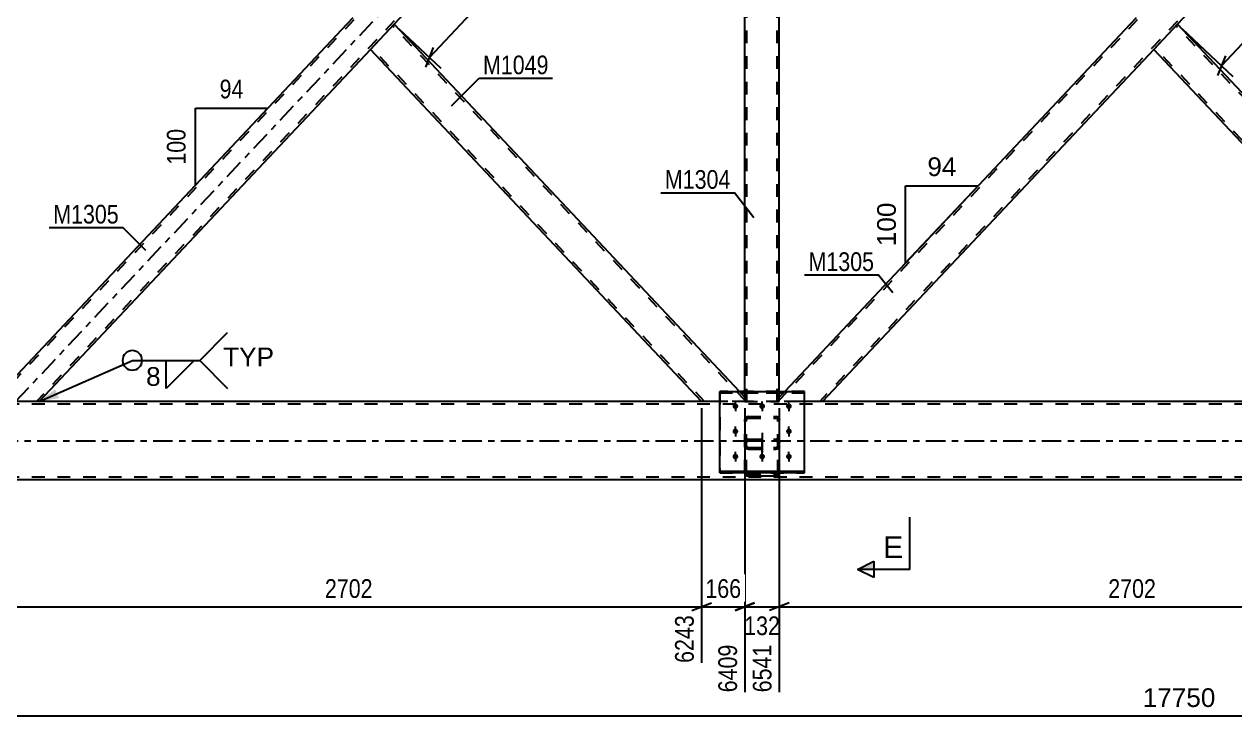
# Model space of a CAD drawing. Header units: millimetres. Extents: x -76 to 765, y -395 to 199.
# Drawn here: x 106 to 291.4, y -169.7 to -63.8 of the extents above; entities that cross this region are included whole.
import ezdxf

# ---------------------------------------------------------------- set-up
doc = ezdxf.new("R2010")
doc.units = ezdxf.units.MM
doc.linetypes.add('DXK_LINE_DOT2', pattern=[3.9198, 1.9599, -1.9599])
doc.linetypes.add('DXK_LINE_DOT3', pattern=[5.9187, 2.979, -0.9799, 0.9799, -0.9799])
doc.styles.add('Arial', font='ARIAL.TTF', dxfattribs={"height": 0.2})
doc.styles.add('Arial Narrow', font='ARIALN.TTF', dxfattribs={"height": 0.2})

# ---------------------------------------------------------------- blocks, each defined once
blk = doc.blocks.new('Bolt-761551795-4941 - 4757')
at = {"linetype": 'Continuous'}
for points in [[(214.91, -122.73), (214.82, -122.72), (214.73, -122.69), (214.65, -122.65), (214.58, -122.59), (214.53, -122.52), (214.49, -122.44), (214.47, -122.36), (214.47, -122.27), (214.49, -122.18), (214.53, -122.11), (214.58, -122.04), (214.65, -121.98), (214.73, -121.93), (214.82, -121.91), (214.91, -121.9), (215, -121.91), (215.09, -121.93), (215.17, -121.98), (215.24, -122.04), (215.29, -122.11), (215.33, -122.18), (215.35, -122.27), (215.35, -122.36), (215.33, -122.44), (215.29, -122.52), (215.24, -122.59), (215.17, -122.65), (215.09, -122.69), (215, -122.72)], [(219.01, -122.73), (218.92, -122.72), (218.83, -122.69), (218.75, -122.65), (218.68, -122.59), (218.63, -122.52), (218.59, -122.44), (218.57, -122.36), (218.57, -122.27), (218.59, -122.18), (218.63, -122.11), (218.68, -122.04), (218.75, -121.98), (218.83, -121.93), (218.92, -121.91), (219.01, -121.9), (219.1, -121.91), (219.19, -121.93), (219.27, -121.98), (219.34, -122.04), (219.39, -122.11), (219.43, -122.18), (219.45, -122.27), (219.45, -122.36), (219.43, -122.44), (219.39, -122.52), (219.34, -122.59), (219.27, -122.65), (219.19, -122.69), (219.1, -122.72)], [(223.11, -122.73), (223.02, -122.72), (222.93, -122.69), (222.85, -122.65), (222.78, -122.59), (222.73, -122.52), (222.69, -122.44), (222.67, -122.36), (222.67, -122.27), (222.69, -122.18), (222.73, -122.11), (222.78, -122.04), (222.85, -121.98), (222.93, -121.93), (223.02, -121.91), (223.11, -121.9), (223.2, -121.91), (223.29, -121.93), (223.37, -121.98), (223.44, -122.04), (223.49, -122.11), (223.53, -122.18), (223.55, -122.27), (223.55, -122.36), (223.53, -122.44), (223.49, -122.52), (223.44, -122.59), (223.37, -122.65), (223.29, -122.69), (223.2, -122.72)], [(214.91, -126.58), (214.82, -126.57), (214.73, -126.54), (214.65, -126.5), (214.58, -126.44), (214.53, -126.37), (214.49, -126.29), (214.47, -126.21), (214.47, -126.12), (214.49, -126.04), (214.53, -125.96), (214.58, -125.89), (214.65, -125.83), (214.73, -125.79), (214.82, -125.76), (214.91, -125.75), (215, -125.76), (215.09, -125.79), (215.17, -125.83), (215.24, -125.89), (215.29, -125.96), (215.33, -126.04), (215.35, -126.12), (215.35, -126.21), (215.33, -126.29), (215.29, -126.37), (215.24, -126.44), (215.17, -126.5), (215.09, -126.54), (215, -126.57)], [(223.11, -126.58), (223.02, -126.57), (222.93, -126.54), (222.85, -126.5), (222.78, -126.44), (222.73, -126.37), (222.69, -126.29), (222.67, -126.21), (222.67, -126.12), (222.69, -126.04), (222.73, -125.96), (222.78, -125.89), (222.85, -125.83), (222.93, -125.79), (223.02, -125.76), (223.11, -125.75), (223.2, -125.76), (223.29, -125.79), (223.37, -125.83), (223.44, -125.89), (223.49, -125.96), (223.53, -126.04), (223.55, -126.12), (223.55, -126.21), (223.53, -126.29), (223.49, -126.37), (223.44, -126.44), (223.37, -126.5), (223.29, -126.54), (223.2, -126.57)], [(214.91, -130.43), (214.82, -130.42), (214.73, -130.4), (214.65, -130.35), (214.58, -130.29), (214.53, -130.22), (214.49, -130.15), (214.47, -130.06), (214.47, -129.97), (214.49, -129.89), (214.53, -129.81), (214.58, -129.74), (214.65, -129.68), (214.73, -129.64), (214.82, -129.61), (214.91, -129.6), (215, -129.61), (215.09, -129.64), (215.17, -129.68), (215.24, -129.74), (215.29, -129.81), (215.33, -129.89), (215.35, -129.97), (215.35, -130.06), (215.33, -130.15), (215.29, -130.22), (215.24, -130.29), (215.17, -130.35), (215.09, -130.4), (215, -130.42)], [(219.01, -130.43), (218.92, -130.42), (218.83, -130.4), (218.75, -130.35), (218.68, -130.29), (218.63, -130.22), (218.59, -130.15), (218.57, -130.06), (218.57, -129.97), (218.59, -129.89), (218.63, -129.81), (218.68, -129.74), (218.75, -129.68), (218.83, -129.64), (218.92, -129.61), (219.01, -129.6), (219.1, -129.61), (219.19, -129.64), (219.27, -129.68), (219.34, -129.74), (219.39, -129.81), (219.43, -129.89), (219.45, -129.97), (219.45, -130.06), (219.43, -130.15), (219.39, -130.22), (219.34, -130.29), (219.27, -130.35), (219.19, -130.4), (219.1, -130.42)], [(223.11, -130.43), (223.02, -130.42), (222.93, -130.4), (222.85, -130.35), (222.78, -130.29), (222.73, -130.22), (222.69, -130.15), (222.67, -130.06), (222.67, -129.97), (222.69, -129.89), (222.73, -129.81), (222.78, -129.74), (222.85, -129.68), (222.93, -129.64), (223.02, -129.61), (223.11, -129.6), (223.2, -129.61), (223.29, -129.64), (223.37, -129.68), (223.44, -129.74), (223.49, -129.81), (223.53, -129.89), (223.55, -129.97), (223.55, -130.06), (223.53, -130.15), (223.49, -130.22), (223.44, -130.29), (223.37, -130.35), (223.29, -130.4), (223.2, -130.42)]]:
    blk.add_hatch(color=1, dxfattribs=at).paths.add_polyline_path(points)
at = {"color": 1, "linetype": 'Continuous'}
for p, q in [((214.91, -122.71), (214.91, -121.57)), ((219.01, -122.71), (219.01, -121.57)), ((223.11, -122.71), (223.11, -121.57)), ((214.91, -126.56), (214.91, -125.43)), ((223.11, -126.56), (223.11, -125.43)), ((214.91, -130.41), (214.91, -129.28)), ((219.01, -130.41), (219.01, -129.28)), ((223.11, -130.41), (223.11, -129.28))]:
    blk.add_line(p, q, dxfattribs=at)
blk = doc.blocks.new('Bolt-761551795-4939 - 4757')
at = {"color": 1, "linetype": 'DXK_LINE_DOT2'}
for p, q in [((214.91, -121.94), (214.91, -123.07)), ((219.01, -121.94), (219.01, -123.07)), ((223.11, -121.94), (223.11, -123.07)), ((214.91, -125.79), (214.91, -126.93)), ((223.11, -125.79), (223.11, -126.93)), ((214.91, -129.64), (214.91, -130.78)), ((219.01, -129.64), (219.01, -130.78)), ((223.11, -129.64), (223.11, -130.78))]:
    blk.add_line(p, q, dxfattribs=at)
blk = doc.blocks.new('Part-761551795-4955 - 4757')
at = {"color": 7, "linetype": 'DXK_LINE_DOT2'}
for p, q in [((591.24, -122), (-40, -122)), ((225.51, -121.6), (212.51, -121.6)), ((591.24, -133.2), (-40, -133.2))]:
    blk.add_line(p, q, dxfattribs=at)
at = {"color": 2, "linetype": 'Continuous'}
for p, q in [((212.51, -121.6), (-14.5, -121.6)), ((452.51, -121.6), (225.51, -121.6)), ((591.24, -133.6), (-35.2, -133.6))]:
    blk.add_line(p, q, dxfattribs=at)
at = {"color": 7, "linetype": 'DXK_LINE_DOT3'}
blk.add_line((-40, -127.6), (591.24, -127.6), dxfattribs=at)
blk = doc.blocks.new('Part-761551795-5008 - 4757')
at = {"color": 7, "linetype": 'DXK_LINE_DOT2'}
for p, q in [((225.51, -120.08), (212.51, -120.08)), ((212.51, -120.08), (212.51, -132.51)), ((225.51, -120.3), (212.51, -120.3)), ((225.51, -132.51), (225.51, -120.08)), ((225.51, -132.3), (212.51, -132.3)), ((212.51, -132.51), (225.51, -132.51))]:
    blk.add_line(p, q, dxfattribs=at)
blk = doc.blocks.new('Part-761551795-5019 - 4757')
at = {"color": 2, "linetype": 'Continuous'}
for p, q in [((212.51, -120.06), (225.51, -120.06)), ((212.51, -132.49), (212.51, -120.06)), ((225.51, -132.49), (225.51, -120.06)), ((212.51, -132.27), (225.51, -132.27)), ((225.51, -132.49), (212.51, -132.49))]:
    blk.add_line(p, q, dxfattribs=at)
at = {"color": 7, "linetype": 'DXK_LINE_DOT2'}
blk.add_line((212.51, -120.28), (225.51, -120.28), dxfattribs=at)
blk = doc.blocks.new('Part-761551795-5022 - 4757')
at = {"color": 7, "linetype": 'DXK_LINE_DOT2'}
for p, q in [((216.37, -124.38), (216.41, -124.2)), ((216.41, -124.2), (216.51, -124.06)), ((216.51, -124.06), (216.67, -123.96)), ((216.68, -124.22), (216.63, -124.29)), ((216.67, -123.96), (216.85, -123.93)), ((216.76, -124.17), (216.68, -124.22)), ((216.85, -124.15), (216.76, -124.17)), ((216.85, -123.93), (221.17, -123.93)), ((216.85, -124.15), (221.17, -124.15)), ((221.17, -123.93), (221.35, -123.96)), ((221.26, -124.17), (221.17, -124.15)), ((221.34, -124.22), (221.26, -124.17)), ((221.39, -124.29), (221.34, -124.22)), ((221.35, -123.96), (221.51, -124.06)), ((221.51, -124.06), (221.61, -124.2)), ((221.61, -124.2), (221.65, -124.38)), ((216.37, -132.48), (216.37, -124.38)), ((216.63, -124.29), (216.61, -124.38)), ((216.61, -132.48), (216.61, -124.38)), ((221.41, -124.38), (221.39, -124.29)), ((221.41, -132.48), (221.41, -124.38)), ((221.65, -132.48), (221.65, -124.38)), ((216.41, -127.69), (216.37, -127.88)), ((216.61, -127.88), (216.63, -127.79)), ((216.63, -127.79), (216.68, -127.7)), ((216.76, -127.39), (216.67, -127.41)), ((216.68, -127.7), (216.76, -127.65)), ((216.85, -127.37), (216.76, -127.39)), ((216.76, -127.65), (216.85, -127.63)), ((216.85, -127.37), (221.17, -127.37)), ((216.85, -127.63), (221.17, -127.63)), ((221.34, -127.41), (221.17, -127.37)), ((221.17, -127.63), (221.26, -127.65)), ((221.26, -127.65), (221.34, -127.7)), ((221.35, -127.41), (221.34, -127.41)), ((221.34, -127.7), (221.39, -127.79)), ((221.39, -127.79), (221.41, -127.88)), ((221.65, -127.88), (221.61, -127.69)), ((216.41, -128.61), (216.37, -128.44)), ((216.51, -128.76), (216.41, -128.61)), ((216.67, -128.85), (216.51, -128.76)), ((216.61, -128.44), (216.63, -128.52)), ((216.63, -128.52), (216.68, -128.6)), ((216.85, -128.89), (216.67, -128.85)), ((216.68, -128.6), (216.76, -128.64)), ((216.76, -128.64), (216.85, -128.66)), ((216.85, -128.66), (221.17, -128.66)), ((216.85, -128.89), (221.17, -128.89)), ((221.17, -128.66), (221.26, -128.64)), ((221.35, -128.85), (221.17, -128.89)), ((221.26, -128.64), (221.34, -128.6)), ((221.34, -128.6), (221.39, -128.52)), ((221.51, -128.76), (221.35, -128.85)), ((221.39, -128.52), (221.41, -128.44)), ((221.61, -128.61), (221.51, -128.76)), ((221.65, -128.44), (221.61, -128.61)), ((216.37, -132.48), (216.41, -132.68)), ((216.63, -132.58), (216.61, -132.48)), ((216.68, -132.66), (216.63, -132.58)), ((216.67, -132.95), (216.85, -132.99)), ((216.76, -132.72), (216.68, -132.66)), ((216.85, -132.74), (216.76, -132.72)), ((216.85, -132.74), (221.17, -132.74)), ((216.85, -132.99), (221.17, -132.99)), ((221.26, -132.72), (221.17, -132.74)), ((221.17, -132.99), (221.35, -132.95)), ((221.34, -132.66), (221.26, -132.72)), ((221.39, -132.58), (221.34, -132.66)), ((221.41, -132.48), (221.39, -132.58)), ((221.61, -132.68), (221.65, -132.48))]:
    blk.add_line(p, q, dxfattribs=at)
at = {"color": 7, "linetype": 'DXK_LINE_DOT3'}
blk.add_line((219.01, -126.41), (219.01, -130.18), dxfattribs=at)
at = {"color": 7, "linetype": 'DXK_LINE_DOT2'}
for centre, start, end in [((216.87, -127.86), 114.32, 159.2417), ((221.15, -127.86), 20.7583, 65.68), ((216.87, -132.5), 200.7583, 245.68), ((221.15, -132.5), 294.32, 339.2417)]:
    blk.add_arc(centre, 0.496, start, end, dxfattribs=at)
blk = doc.blocks.new('Part-761551795-5093 - 4757')
at = {"color": 2, "linetype": 'Continuous'}
for p, q in [((282.63, -63.8), (279, -67.65)), ((336.36, -120.94), (282.63, -63.8)), ((329.73, -121.6), (279, -67.65)), ((336.36, -121.6), (336.36, -120.94))]:
    blk.add_line(p, q, dxfattribs=at)
at = {"color": 7, "linetype": 'DXK_LINE_DOT2'}
for p, q in [((336.36, -121.4), (282.41, -64.03)), ((279.22, -67.42), (279.24, -67.4)), ((330.17, -121.6), (279.22, -67.42)), ((336.36, -121.6), (329.73, -121.6))]:
    blk.add_line(p, q, dxfattribs=at)
blk = doc.blocks.new('Part-761551795-5213 - 4757')
at = {"color": 7, "linetype": 'DXK_LINE_DOT2'}
for p, q in [((330.17, -6), (221.64, -121.41)), ((336.36, -6.2), (227.83, -121.6)), ((336.36, -6), (329.73, -6)), ((279, -59.95), (275.38, -63.8)), ((282.63, -63.8), (279, -67.65)), ((222.47, -120.06), (221.64, -120.94)), ((221.64, -121.6), (221.64, -120.94)), ((228.27, -121.6), (221.64, -121.6))]:
    blk.add_line(p, q, dxfattribs=at)
at = {"color": 2, "linetype": 'Continuous'}
for p, q in [((329.73, -6), (279, -59.95)), ((336.36, -6.66), (282.63, -63.8)), ((336.36, -6.66), (336.36, -6)), ((275.38, -63.8), (222.47, -120.06)), ((279, -67.65), (228.27, -121.6))]:
    blk.add_line(p, q, dxfattribs=at)
blk = doc.blocks.new('Part-761551795-5108 - 4757')
at = {"color": 2, "linetype": 'Continuous'}
for p, q in [((159, -67.65), (162.63, -63.8)), ((162.63, -63.8), (215.53, -120.06)), ((209.73, -121.6), (159, -67.65))]:
    blk.add_line(p, q, dxfattribs=at)
at = {"color": 7, "linetype": 'DXK_LINE_DOT2'}
for p, q in [((216.36, -121.41), (162.41, -64.03)), ((159.22, -67.42), (159.24, -67.4)), ((210.17, -121.6), (159.22, -67.42)), ((215.53, -120.06), (216.36, -120.94)), ((216.36, -121.6), (209.73, -121.6)), ((216.36, -120.94), (216.36, -121.6))]:
    blk.add_line(p, q, dxfattribs=at)
blk = doc.blocks.new('Part-761551795-5122 - 4757')
at = {"color": 7, "linetype": 'DXK_LINE_DOT2'}
for p, q in [((216.41, -124.18), (216.37, -124.35)), ((216.51, -124.03), (216.41, -124.18)), ((216.67, -123.94), (216.51, -124.03)), ((216.63, -124.27), (216.68, -124.19)), ((216.85, -123.9), (216.67, -123.94)), ((216.68, -124.19), (216.76, -124.15)), ((216.76, -124.15), (216.85, -124.13)), ((216.85, -123.9), (221.17, -123.9)), ((216.85, -124.13), (221.17, -124.13)), ((221.35, -123.94), (221.17, -123.9)), ((221.17, -124.13), (221.26, -124.15)), ((221.26, -124.15), (221.34, -124.19)), ((221.34, -124.19), (221.39, -124.27)), ((221.51, -124.03), (221.35, -123.94)), ((221.61, -124.18), (221.51, -124.03)), ((221.65, -124.35), (221.61, -124.18)), ((216.37, -132.46), (216.37, -124.35)), ((216.61, -124.35), (216.63, -124.27)), ((216.61, -132.46), (216.61, -124.35)), ((221.39, -124.27), (221.41, -124.35)), ((221.41, -132.46), (221.41, -124.35)), ((221.65, -132.46), (221.65, -124.35)), ((216.37, -127.86), (216.41, -127.67)), ((216.63, -127.76), (216.61, -127.86)), ((216.68, -127.68), (216.63, -127.76)), ((216.67, -127.39), (216.85, -127.35)), ((216.76, -127.62), (216.68, -127.68)), ((216.85, -127.61), (216.76, -127.62)), ((216.85, -127.35), (221.17, -127.35)), ((216.85, -127.61), (221.17, -127.61)), ((221.17, -127.35), (221.35, -127.39)), ((221.26, -127.62), (221.17, -127.61)), ((221.34, -127.68), (221.26, -127.62)), ((221.39, -127.76), (221.34, -127.68)), ((221.41, -127.86), (221.39, -127.76)), ((221.61, -127.67), (221.65, -127.86)), ((216.37, -128.41), (216.41, -128.59)), ((216.41, -128.59), (216.51, -128.73)), ((216.51, -128.73), (216.67, -128.83)), ((216.63, -128.5), (216.61, -128.41)), ((216.68, -128.57), (216.63, -128.5)), ((216.67, -128.83), (216.85, -128.86)), ((216.76, -128.62), (216.68, -128.57)), ((216.85, -128.64), (216.76, -128.62)), ((216.85, -128.64), (221.17, -128.64)), ((216.85, -128.86), (221.17, -128.86)), ((221.26, -128.62), (221.17, -128.64)), ((221.17, -128.86), (221.35, -128.83)), ((221.34, -128.57), (221.26, -128.62)), ((221.39, -128.5), (221.34, -128.57)), ((221.35, -128.83), (221.51, -128.73)), ((221.41, -128.41), (221.39, -128.5)), ((221.51, -128.73), (221.61, -128.59)), ((221.61, -128.59), (221.65, -128.41)), ((216.38, -132.49), (216.37, -132.46)), ((216.61, -132.46), (216.63, -132.56)), ((216.63, -132.56), (216.68, -132.64)), ((216.68, -132.64), (216.76, -132.69)), ((216.76, -132.69), (216.85, -132.71)), ((216.85, -132.71), (221.17, -132.71)), ((221.17, -132.71), (221.26, -132.69)), ((221.26, -132.69), (221.34, -132.64)), ((221.34, -132.64), (221.39, -132.56)), ((221.39, -132.56), (221.41, -132.46)), ((221.65, -132.46), (221.64, -132.49))]:
    blk.add_line(p, q, dxfattribs=at)
at = {"color": 7, "linetype": 'DXK_LINE_DOT3'}
blk.add_line((219.01, -130.16), (219.01, -126.38), dxfattribs=at)
at = {"color": 2, "linetype": 'Continuous'}
for p, q in [((216.41, -132.65), (216.38, -132.49)), ((216.85, -132.97), (216.67, -132.93)), ((216.85, -132.97), (221.17, -132.97)), ((221.35, -132.93), (221.17, -132.97)), ((221.64, -132.49), (221.61, -132.65))]:
    blk.add_line(p, q, dxfattribs=at)
at = {"color": 7, "linetype": 'DXK_LINE_DOT2'}
for centre, start, end in [((216.87, -127.84), 114.32, 159.2417), ((221.15, -127.84), 20.7583, 65.68)]:
    blk.add_arc(centre, 0.496, start, end, dxfattribs=at)
at = {"color": 2, "linetype": 'Continuous'}
for centre, start, end in [((216.87, -132.48), 200.7583, 245.68), ((221.15, -132.48), 294.32, 339.2417)]:
    blk.add_arc(centre, 0.496, start, end, dxfattribs=at)
blk = doc.blocks.new('Part-761551795-5138 - 4757')
at = {"color": 7, "linetype": 'DXK_LINE_DOT2'}
for p, q in [((221.64, -6), (216.36, -6)), ((216.36, -6.66), (216.36, -6)), ((216.68, -121.6), (216.68, -6)), ((221.32, -121.6), (221.32, -6)), ((221.64, -6.66), (221.64, -6)), ((216.36, -121.6), (216.36, -120.06)), ((221.64, -121.6), (221.64, -120.06)), ((216.36, -121.6), (221.64, -121.6))]:
    blk.add_line(p, q, dxfattribs=at)
at = {"color": 2, "linetype": 'Continuous'}
for p, q in [((216.36, -120.06), (216.36, -6.66)), ((221.64, -120.06), (221.64, -6.66))]:
    blk.add_line(p, q, dxfattribs=at)
blk = doc.blocks.new('Part-761551795-5223 - 4757')
at = {"color": 7, "linetype": 'DXK_LINE_DOT2'}
for p, q in [((210.17, -6), (101.64, -121.41)), ((216.36, -6.19), (107.83, -121.6)), ((216.36, -6), (209.73, -6)), ((159, -59.95), (155.38, -63.8)), ((162.63, -63.8), (159, -67.65)), ((108.27, -121.6), (101.64, -121.6))]:
    blk.add_line(p, q, dxfattribs=at)
at = {"color": 7, "linetype": 'DXK_LINE_DOT3'}
blk.add_line((104.64, -121.6), (213.36, -6), dxfattribs=at)
at = {"color": 2, "linetype": 'Continuous'}
for p, q in [((209.73, -6), (159, -59.95)), ((216.36, -6.66), (162.63, -63.8)), ((216.36, -6.66), (216.36, -6)), ((155.38, -63.8), (101.64, -120.94)), ((159, -67.65), (108.27, -121.6)), ((101.64, -121.52), (101.64, -120.94)), ((101.64, -121.6), (101.64, -121.52))]:
    blk.add_line(p, q, dxfattribs=at)
blk = doc.blocks.new('AngleDimension-761551795-16323 - 4757')
at = {"color": 7, "linetype": 'Continuous'}
for p, q in [((132.18, -76.66), (143.28, -76.66)), ((132.18, -88.46), (143.28, -76.66)), ((132.18, -88.46), (132.18, -76.66)), ((139.4, -80.78), (143.28, -76.66))]:
    blk.add_line(p, q, dxfattribs=at)
at = {"color": 0}
for points in [[(140.16, -75.76), (140.16, -71.56), (135.3, -71.56), (135.3, -75.76)], [(131.28, -79.22), (127.08, -79.22), (127.08, -85.91), (131.28, -85.91)]]:
    blk.add_wipeout(points, dxfattribs=at)
at = {"color": 3, "style": 'Arial Narrow'}
blk.add_text('94', height=2.863, dxfattribs=at).set_placement((135.9, -75.16))
blk.add_text('100', height=2.863, rotation=90.0002, dxfattribs=at).set_placement((130.68, -85.31))
blk = doc.blocks.new('StraightDimension-761551795-18445 - 4757')
at = {"color": 7, "linetype": 'Continuous'}
for p, q in [((216.36, -122.6), (216.36, -166.13)), ((221.64, -122.6), (221.64, -166.13)), ((214.86, -153.62), (217.86, -152.42)), ((216.36, -153.02), (221.64, -153.02)), ((223.14, -152.42), (220.14, -153.62))]:
    blk.add_line(p, q, dxfattribs=at)
at = {"color": 0}
blk.add_wipeout([(222.34, -157.97), (222.34, -153.77), (215.66, -153.77), (215.66, -157.97)], dxfattribs=at)
at = {"color": 0, "linetype": 'Continuous'}
blk.add_wipeout([(221.04, -158.22), (216.84, -158.22), (216.84, -166.73), (221.04, -166.73)], dxfattribs=at)
at = {"color": 3, "style": 'Arial Narrow'}
blk.add_text('132', height=2.863, dxfattribs=at).set_placement((216.26, -157.37))
at = {"color": 3, "linetype": 'Continuous', "style": 'Arial Narrow'}
blk.add_text('6541', height=2.863, rotation=90.0002, dxfattribs=at).set_placement((220.44, -166.13))
blk = doc.blocks.new('StraightDimension-761551795-5819 - 4757')
at = {"color": 7, "linetype": 'Continuous'}
for p, q in [((337.09, -7.35), (344.86, -14.66)), ((342.52, -14.52), (343.7, -11.51)), ((289.38, -70.15), (343.11, -13.01)), ((283.35, -64.49), (291.13, -71.8)), ((289.97, -68.65), (288.79, -71.65))]:
    blk.add_line(p, q, dxfattribs=at)
at = {"color": 0}
blk.add_wipeout([(318.62, -37.97), (315.56, -35.09), (309.72, -41.29), (312.78, -44.17)], dxfattribs=at)
at = {"color": 3, "style": 'Arial Narrow'}
blk.add_text('1961', height=2.863, rotation=46.7591, dxfattribs=at).set_placement((312.76, -43.32))
blk = doc.blocks.new('StraightDimension-761551795-6262 - 4757')
at = {"color": 7, "linetype": 'Continuous'}
blk.add_line((-41, -169.73), (606.74, -169.73), dxfattribs=at)
at = {"color": 0}
blk.add_wipeout([(289.03, -168.98), (289.03, -164.78), (276.71, -164.78), (276.71, -168.98)], dxfattribs=at)
at = {"color": 3, "style": 'Arial'}
blk.add_text('17750', height=2.865, dxfattribs=at).set_placement((277.31, -168.38))
blk = doc.blocks.new('AngleDimension-761551795-6287 - 4757')
at = {"color": 7, "linetype": 'Continuous'}
for p, q in [((240.99, -88.56), (252.09, -88.56)), ((240.99, -100.36), (252.09, -88.56)), ((240.99, -100.36), (240.99, -88.56)), ((249.54, -91.28), (252.09, -88.56))]:
    blk.add_line(p, q, dxfattribs=at)
at = {"color": 0}
for points in [[(249.36, -87.66), (249.36, -83.46), (243.72, -83.46), (243.72, -87.66)], [(240.09, -90.53), (235.89, -90.53), (235.89, -98.4), (240.09, -98.4)]]:
    blk.add_wipeout(points, dxfattribs=at)
at = {"color": 3, "style": 'Arial'}
blk.add_text('94', height=2.865, dxfattribs=at).set_placement((244.32, -87.06))
blk.add_text('100', height=2.865, rotation=90.0002, dxfattribs=at).set_placement((239.49, -97.8))
blk = doc.blocks.new('StraightDimension-761551795-18446 - 4757')
at = {"color": 7, "linetype": 'Continuous'}
for p, q in [((209.73, -122.6), (209.73, -161.63)), ((216.36, -122.6), (216.36, -166.13)), ((208.23, -153.62), (211.23, -152.42)), ((209.73, -153.02), (216.36, -153.02)), ((217.86, -152.42), (214.86, -153.62))]:
    blk.add_line(p, q, dxfattribs=at)
at = {"color": 0}
blk.add_wipeout([(216.39, -152.27), (216.39, -148.07), (209.71, -148.07), (209.71, -152.27)], dxfattribs=at)
at = {"color": 0, "linetype": 'Continuous'}
blk.add_wipeout([(215.76, -158.22), (211.56, -158.22), (211.56, -166.73), (215.76, -166.73)], dxfattribs=at)
at = {"color": 3, "style": 'Arial Narrow'}
blk.add_text('166', height=2.863, dxfattribs=at).set_placement((210.31, -151.67))
at = {"color": 3, "linetype": 'Continuous', "style": 'Arial Narrow'}
blk.add_text('6409', height=2.863, rotation=90.0002, dxfattribs=at).set_placement((215.16, -166.13))
blk = doc.blocks.new('StraightDimension-761551795-16281 - 4757')
at = {"color": 7, "linetype": 'Continuous'}
for p, q in [((217.09, -7.35), (223.52, -13.39)), ((221.18, -13.25), (222.36, -10.24)), ((168.04, -68.89), (221.77, -11.75)), ((163.35, -64.49), (169.78, -70.53)), ((168.63, -67.38), (167.44, -70.39))]:
    blk.add_line(p, q, dxfattribs=at)
at = {"color": 0}
blk.add_wipeout([(197.27, -36.7), (194.21, -33.83), (188.38, -40.03), (191.44, -42.9)], dxfattribs=at)
at = {"color": 3, "style": 'Arial Narrow'}
blk.add_text('1961', height=2.863, rotation=46.7591, dxfattribs=at).set_placement((191.41, -42.06))
blk = doc.blocks.new('StraightDimension-761551795-18444 - 4757')
at = {"color": 7, "linetype": 'Continuous'}
for p, q in [((221.64, -122.6), (221.64, -166.13)), ((329.73, -122.6), (329.73, -161.63)), ((223.14, -152.42), (220.14, -153.62)), ((221.64, -153.02), (329.73, -153.02)), ((328.23, -153.62), (331.23, -152.42))]:
    blk.add_line(p, q, dxfattribs=at)
at = {"color": 0}
blk.add_wipeout([(279.94, -152.27), (279.94, -148.07), (271.43, -148.07), (271.43, -152.27)], dxfattribs=at)
at = {"color": 0, "linetype": 'Continuous'}
blk.add_wipeout([(329.13, -153.72), (324.93, -153.72), (324.93, -162.23), (329.13, -162.23)], dxfattribs=at)
at = {"color": 3, "style": 'Arial Narrow'}
blk.add_text('2702', height=2.863, dxfattribs=at).set_placement((272.03, -151.67))
at = {"color": 3, "linetype": 'Continuous', "style": 'Arial Narrow'}
blk.add_text('9243', height=2.863, rotation=90.0002, dxfattribs=at).set_placement((328.53, -161.63))
blk = doc.blocks.new('StraightDimension-761551795-18447 - 4757')
at = {"color": 7, "linetype": 'Continuous'}
for p, q in [((101.64, -122.6), (101.64, -166.13)), ((209.73, -122.6), (209.73, -161.63)), ((103.14, -152.42), (100.14, -153.62)), ((101.64, -153.02), (209.73, -153.02)), ((208.23, -153.62), (211.23, -152.42))]:
    blk.add_line(p, q, dxfattribs=at)
at = {"color": 0}
blk.add_wipeout([(159.94, -152.27), (159.94, -148.07), (151.43, -148.07), (151.43, -152.27)], dxfattribs=at)
at = {"color": 0, "linetype": 'Continuous'}
blk.add_wipeout([(209.13, -153.72), (204.93, -153.72), (204.93, -162.23), (209.13, -162.23)], dxfattribs=at)
at = {"color": 3, "style": 'Arial Narrow'}
blk.add_text('2702', height=2.863, dxfattribs=at).set_placement((152.03, -151.67))
at = {"color": 3, "linetype": 'Continuous', "style": 'Arial Narrow'}
blk.add_text('6243', height=2.863, rotation=90.0002, dxfattribs=at).set_placement((208.53, -161.63))
blk = doc.blocks.new('Mark-761551795-5104 - 4757')
at = {"color": 0}
blk.add_wipeout([(186.3, -71.46), (186.3, -68.46), (176.25, -68.46), (176.25, -71.46)], dxfattribs=at)
blk.add_wipeout([(186.3, -71.46), (186.3, -68.46), (176.25, -68.46), (176.25, -71.46)], dxfattribs=at)
at = {"color": 30, "linetype": 'Continuous'}
for p, q in [((171.41, -76.3), (175.65, -72.06)), ((175.65, -72.06), (186.9, -72.06))]:
    blk.add_line(p, q, dxfattribs=at)
at = {"color": 3, "style": 'Arial Narrow'}
blk.add_text('M1049', height=2.863, dxfattribs=at).set_placement((176.25, -71.46))
blk = doc.blocks.new('Mark-761551795-5134 - 4757')
at = {"color": 0}
blk.add_wipeout([(214.16, -89.01), (214.16, -86.01), (204.11, -86.01), (204.11, -89.01)], dxfattribs=at)
blk.add_wipeout([(214.16, -89.01), (214.16, -86.01), (204.11, -86.01), (204.11, -89.01)], dxfattribs=at)
at = {"color": 30, "linetype": 'Continuous'}
for p in [(203.51, -89.61), (217.72, -93.48)]:
    blk.add_line(p, (214.76, -89.61), dxfattribs=at)
at = {"color": 3, "style": 'Arial Narrow'}
blk.add_text('M1304', height=2.863, dxfattribs=at).set_placement((204.11, -89.01))
blk = doc.blocks.new('Mark-761551795-5209 - 4757')
at = {"color": 0}
blk.add_wipeout([(236.17, -101.6), (236.17, -98.6), (226.12, -98.6), (226.12, -101.6)], dxfattribs=at)
blk.add_wipeout([(236.17, -101.6), (236.17, -98.6), (226.12, -98.6), (226.12, -101.6)], dxfattribs=at)
at = {"color": 30, "linetype": 'Continuous'}
for p in [(225.52, -102.2), (239.02, -104.97)]:
    blk.add_line(p, (236.77, -102.2), dxfattribs=at)
at = {"color": 3, "style": 'Arial Narrow'}
blk.add_text('M1305', height=2.863, dxfattribs=at).set_placement((226.12, -101.6))
blk = doc.blocks.new('Mark-761551795-5219 - 4757')
at = {"color": 0}
blk.add_wipeout([(120.46, -94.33), (120.46, -91.33), (110.41, -91.33), (110.41, -94.33)], dxfattribs=at)
blk.add_wipeout([(120.46, -94.33), (120.46, -91.33), (110.41, -91.33), (110.41, -94.33)], dxfattribs=at)
at = {"color": 30, "linetype": 'Continuous'}
for p in [(109.81, -94.93), (124.6, -98.47)]:
    blk.add_line(p, (121.06, -94.93), dxfattribs=at)
at = {"color": 3, "style": 'Arial Narrow'}
blk.add_text('M1305', height=2.863, dxfattribs=at).set_placement((110.41, -94.33))
blk = doc.blocks.new('SectionMark-761551795-6306 - 4757')
at = {"linetype": 'Continuous'}
for points in [[(236.14, 26.81), (236.14, 25.56), (233.64, 26.81)], [(236.14, -146.06), (236.14, -147.31), (233.64, -147.31)]]:
    blk.add_hatch(color=6, dxfattribs=at).paths.add_polyline_path(points)
at = {"color": 6, "linetype": 'Continuous'}
for p, q in [((233.64, 26.81), (236.14, 28.06)), ((236.14, 25.56), (236.14, 28.06)), ((241.64, 26.81), (233.64, 26.81)), ((233.64, 26.81), (236.14, 25.56)), ((241.64, 26.81), (241.64, 18.81)), ((241.64, -147.31), (241.64, -139.31)), ((233.64, -147.31), (236.14, -146.06)), ((236.14, -146.06), (236.14, -148.56)), ((241.64, -147.31), (233.64, -147.31)), ((236.14, -148.56), (233.64, -147.31))]:
    blk.add_line(p, q, dxfattribs=at)
at = {"color": 0, "linetype": 'Continuous'}
for points in [[(240.64, 21.56), (240.64, 25.06), (237.53, 25.06), (237.53, 21.56)], [(240.64, -145.56), (240.64, -142.06), (237.53, -142.06), (237.53, -145.56)]]:
    blk.add_wipeout(points, dxfattribs=at)
at = {"color": 3, "linetype": 'Continuous', "style": 'Arial'}
for p in [(237.53, 21.56), (237.53, -145.56)]:
    blk.add_text('E', height=3.34, dxfattribs=at).set_placement(p)
blk = doc.blocks.new('WeldMark-761551795-6334 - 4757')
at = {"linetype": 'Continuous'}
blk.add_hatch(color=30, dxfattribs=at).paths.add_polyline_path([(111.31, -121.07), (108.27, -121.6), (110.71, -119.7)])
at = {"color": 3, "linetype": 'Continuous'}
for q in [(137.13, -111.01), (137.13, -119.58)]:
    blk.add_line((132.85, -115.29), q, dxfattribs=at)
at = {"color": 30, "linetype": 'Continuous'}
blk.add_line((108.27, -121.6), (122.53, -115.29), dxfattribs=at)
at = {"color": 3, "linetype": 'Continuous'}
blk.add_arc((122.53, -115.29), 1.5, 90, 270, dxfattribs=at)
at = {"color": 0}
blk.add_wipeout([(127.05, -119.39), (127.05, -115.99), (124.43, -115.99), (124.43, -119.39)], dxfattribs=at)
at = {"color": 30, "linetype": 'Continuous'}
blk.add_line((122.53, -115.29), (132.85, -115.29), dxfattribs=at)
at = {"color": 3, "linetype": 'Continuous'}
for p, q in [((127.71, -115.29), (131.99, -115.29)), ((131.99, -115.29), (127.71, -119.58)), ((127.71, -119.58), (127.71, -115.29))]:
    blk.add_line(p, q, dxfattribs=at)
blk.add_arc((122.53, -115.29), 1.5, 270, 90, dxfattribs=at)
at = {"color": 3, "style": 'Arial'}
blk.add_text('8', height=2.87, dxfattribs=at).set_placement((124.63, -119.19))
at = {"color": 0, "linetype": 'Continuous'}
blk.add_wipeout([(144.22, -116.19), (144.22, -113.19), (136.45, -113.19), (136.45, -116.19)], dxfattribs=at)
blk.add_wipeout([(144.22, -116.19), (144.22, -113.19), (136.45, -113.19), (136.45, -116.19)], dxfattribs=at)
at = {"color": 3, "linetype": 'Continuous', "style": 'Arial'}
blk.add_text('TYP', height=2.865, dxfattribs=at).set_placement((136.45, -116.19))

msp = doc.modelspace()

# ---------------------------------------------------------------- block references
for name in ['Part-761551795-5223 - 4757', 'Part-761551795-5138 - 4757', 'Part-761551795-5213 - 4757', 'Part-761551795-5108 - 4757', 'Part-761551795-5093 - 4757', 'Part-761551795-5019 - 4757', 'Part-761551795-5008 - 4757', 'Part-761551795-4955 - 4757', 'Bolt-761551795-4941 - 4757', 'Bolt-761551795-4939 - 4757', 'Part-761551795-5122 - 4757', 'Part-761551795-5022 - 4757']:
    msp.add_blockref(name, (0, 0))

# ---------------------------------------------------------------- next in the draw order: block references
for name in ['StraightDimension-761551795-16281 - 4757', 'StraightDimension-761551795-5819 - 4757', 'AngleDimension-761551795-16323 - 4757', 'AngleDimension-761551795-6287 - 4757', 'Mark-761551795-5134 - 4757', 'Mark-761551795-5219 - 4757', 'WeldMark-761551795-6334 - 4757', 'StraightDimension-761551795-18445 - 4757']:
    msp.add_blockref(name, (0, 0))

# ---------------------------------------------------------------- next in the draw order: block references
for name in ['Mark-761551795-5104 - 4757', 'Mark-761551795-5209 - 4757', 'StraightDimension-761551795-6262 - 4757']:
    msp.add_blockref(name, (0, 0))

# ---------------------------------------------------------------- next in the draw order: block references
for name in ['StraightDimension-761551795-18446 - 4757', 'StraightDimension-761551795-18444 - 4757']:
    msp.add_blockref(name, (0, 0))

# ---------------------------------------------------------------- next in the draw order: block references
for name in ['SectionMark-761551795-6306 - 4757', 'StraightDimension-761551795-18447 - 4757']:
    msp.add_blockref(name, (0, 0))

doc.saveas('drawing.dxf')
